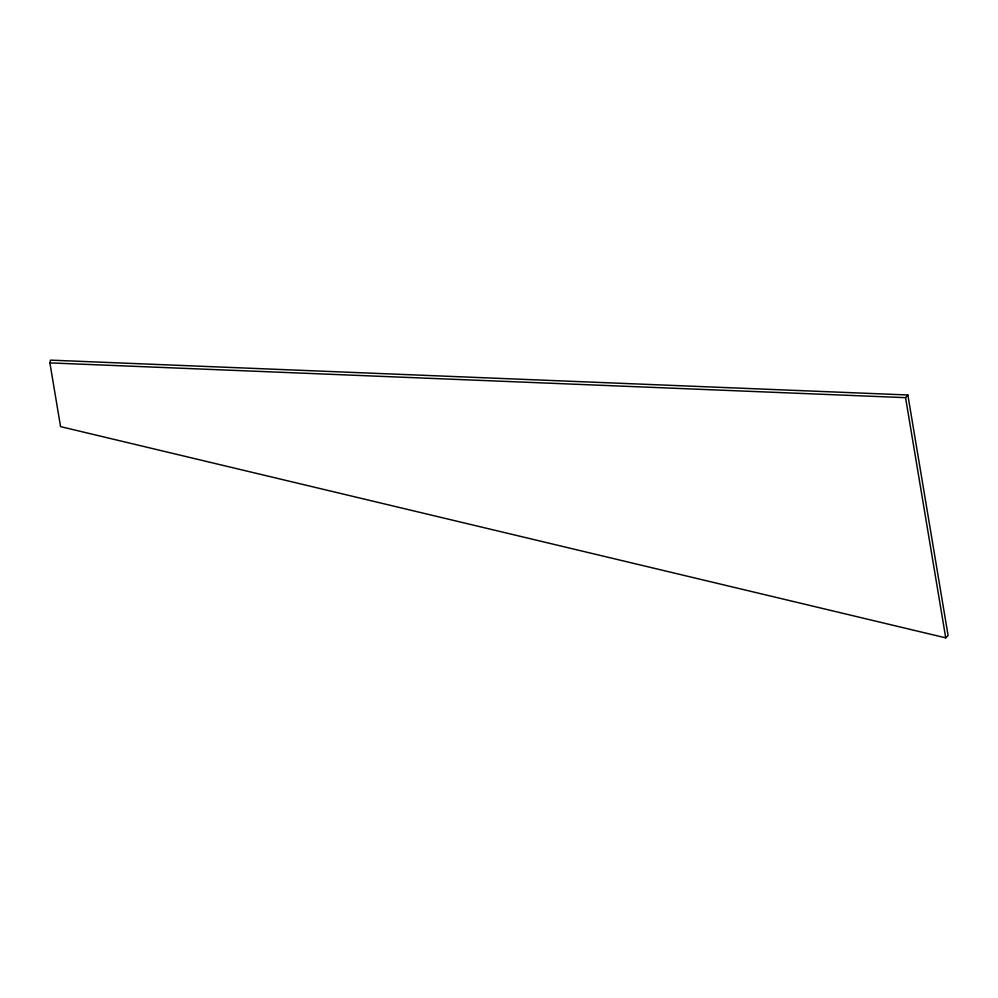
<?xml version="1.0" encoding="UTF-8"?>
<svg xmlns="http://www.w3.org/2000/svg" width="998" height="998" viewBox="0 0 998 998"><rect width="100%" height="100%" fill="white"/><g stroke="black" fill="none" stroke-linecap="round" stroke-linejoin="round"><path stroke-width="1.5" d="M49.9 362.898L50.524 360.141L907.856 394.983L948.1 635.526L945.73 637.859L60.554 426.62L49.9 362.898L905.548 397.666L907.856 394.983M905.548 397.666L945.73 637.859"/></g></svg>
